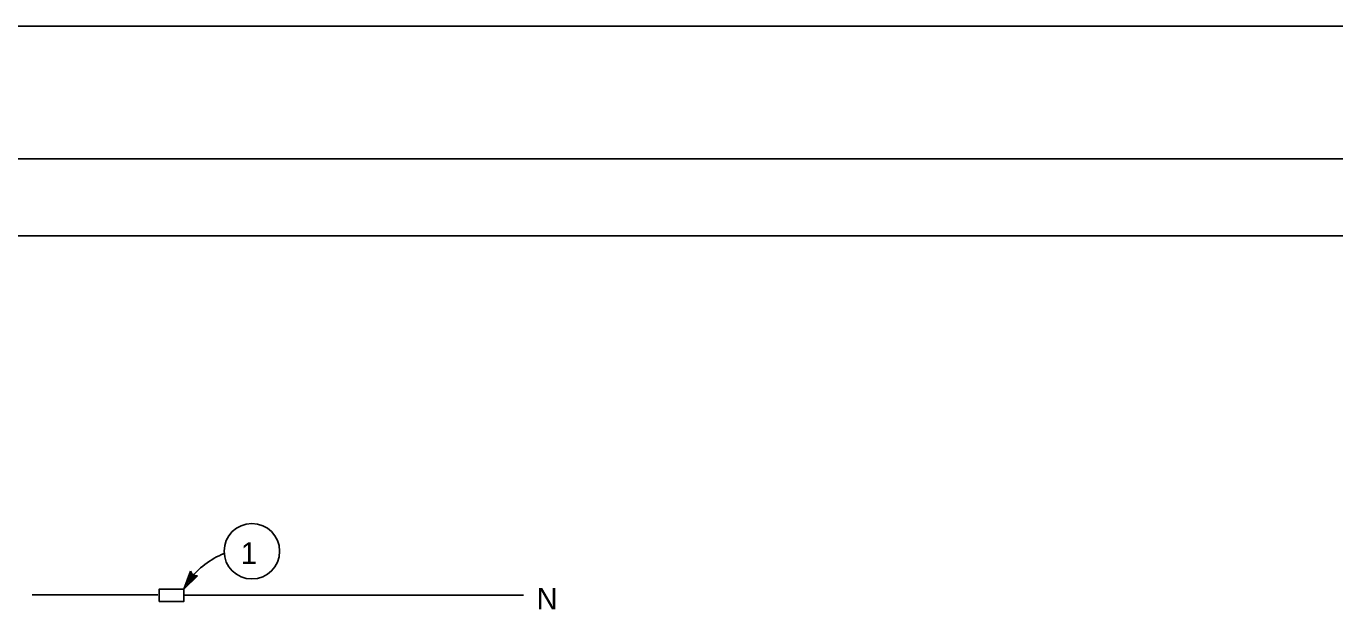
# Model space of a CAD drawing. Extents: x -893 to 867, y -474 to 712.
# Drawn here: x 58.5 to 482.6, y 522.6 to 712 of the extents above; entities that cross this region are included whole.
import ezdxf

# ---------------------------------------------------------------- set-up
doc = ezdxf.new("R2010")
doc.units = 0
for name, color, linetype in [('border_PLOTTING-ELEMENTS', 7, 'Continuous'), ('border_rw_22x34_Cut_Lines', 7, 'Continuous'), ('border_SHEET', 7, 'Continuous'), ('es_CELL-anno', 7, 'Continuous'), ('es_LIGHTING', 7, 'Continuous')]:
    doc.layers.add(name, color=color, linetype=linetype)

msp = doc.modelspace()

# ---------------------------------------------------------------- linework, layer by layer
at = {"layer": 'border_PLOTTING-ELEMENTS'}
for points in [[(-893.46, -474.05), (866.55, -474.05), (866.55, 711.96), (-893.46, 711.96)], [(-863.46, 668.96), (836.55, 668.96), (836.55, -431.05), (-863.46, -431.05)]]:
    msp.add_lwpolyline(points, close=True, dxfattribs=at)
at = {"layer": 'border_rw_22x34_Cut_Lines'}
msp.add_lwpolyline([(-863.46, 668.96), (836.55, 668.96), (836.55, -431.05), (-863.46, -431.05)], close=True, dxfattribs=at)
at = {"layer": 'border_SHEET'}
msp.add_line((-813.46, 643.96), (811.55, 643.96), dxfattribs=at)
at = {"layer": 'es_CELL-anno'}
for p, q in [((109.6, 529.37), (111.75, 535.13)), ((110.35, 530.54), (111.92, 534.73)), ((111.75, 535.13), (111.75, 535.13)), ((111.75, 535.13), (112.43, 533.73)), ((113.99, 533.67), (109.6, 529.37)), ((113.57, 533.68), (110.35, 530.53)), ((111.1, 531.69), (112.11, 534.4)), ((113.14, 533.69), (111.1, 531.69)), ((111.85, 532.84), (112.29, 534)), ((112.75, 533.72), (111.85, 532.84)), ((112.43, 533.73), (113.99, 533.67)), ((113.99, 533.67), (113.99, 533.67)), ((109.6, 529.37), (109.6, 529.37))]:
    msp.add_line(p, q, dxfattribs=at)
msp.add_circle((131.62, 541.62), 9, dxfattribs=at)
msp.add_arc((132.9, 515.64), 27.28, 112.0678, 142.4548, dxfattribs=at)
at = {"layer": 'es_LIGHTING'}
for p, q in [((60.37, 527.51), (101.17, 527.51)), ((109.6, 527.37), (219.6, 527.37))]:
    msp.add_line(p, q, dxfattribs=at)
msp.add_lwpolyline([(101.6, 527.27), (101.6, 529.37), (109.6, 529.37), (109.6, 527.37), (109.6, 525.37), (101.6, 525.37), (101.6, 527.37)], dxfattribs=at)

# ---------------------------------------------------------------- texts
at = {"layer": 'es_CELL-anno'}
for s, p in [('1', (128.04, 537.53)), ('N', (223.92, 522.74))]:
    msp.add_text(s, height=7, dxfattribs=at).set_placement(p)

doc.saveas('drawing.dxf')
